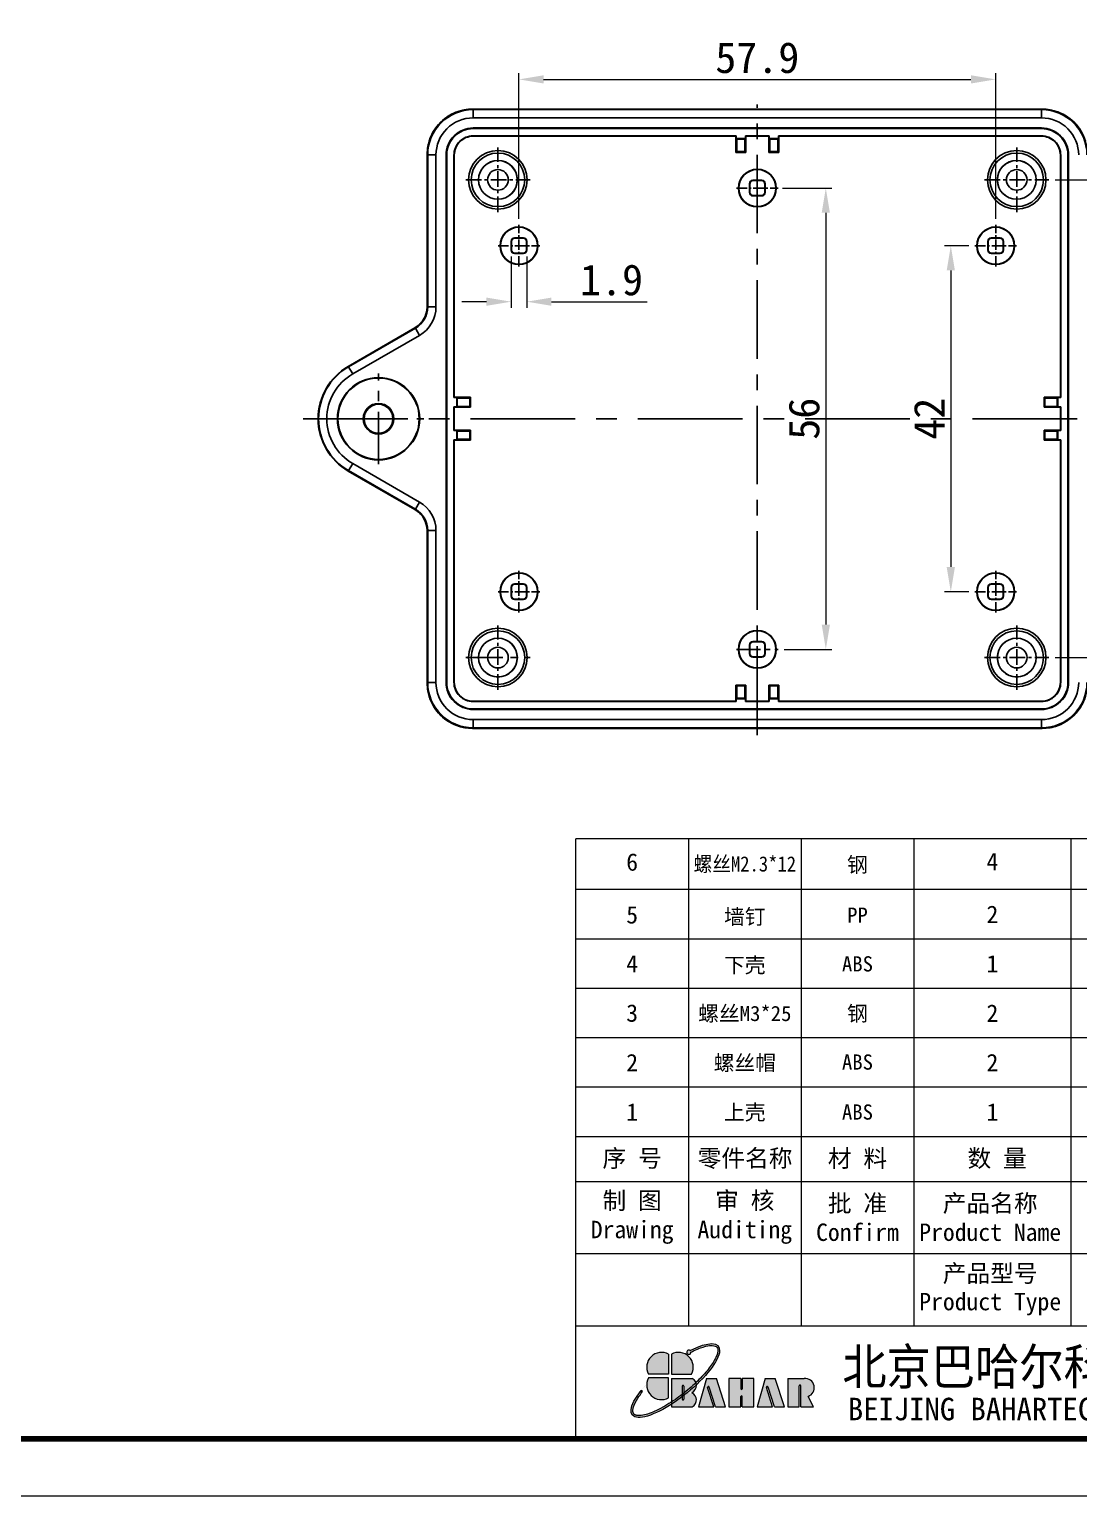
# Model space of a CAD drawing. Header units: millimetres. Extents: x 1338 to 1739, y -253 to 25.
# Drawn here: x 1538.8 to 1666.2, y -253.2 to -75.1 of the extents above; entities that cross this region are included whole.
import ezdxf
from ezdxf.enums import TextEntityAlignment as Align

# ---------------------------------------------------------------- set-up
doc = ezdxf.new("R2010")
doc.units = ezdxf.units.MM
doc.linetypes.add('CENTER', pattern=[50.8, 31.75, -6.35, 6.35, -6.35])
doc.layers.add('dim', color=82, linetype='Continuous', lineweight=9)
doc.layers.add('from', color=7, linetype='Continuous', lineweight=13)
doc.styles.add('FFS', font='SIMFANG.TTF', dxfattribs={"width": 0.9})
doc.styles.add('宋体', font='SimSun.ttf')
doc.styles.add('样式 1', font='SIMKAI.TTF')
doc.dimstyles.new('YanXiu', dxfattribs={"dimscale": 1.5, "dimtxt": 2.5, "dimasz": 2.2, "dimexe": 0.65, "dimexo": 0.65, "dimgap": 0.5, "dimtad": 1, "dimdsep": 46, "dimtxsty": '宋体', "dimcen": 0, "dimclrd": 3, "dimclre": 3, "dimclrt": 3, "dimazin": 2, "dimtfac": 1, "dimtofl": 0, "dimtmove": 0, "dimatfit": 3, "dimfxl": 0, "dimlwd": 5, "dimlwe": 5, "dimarcsym": 0})

# ---------------------------------------------------------------- blocks, each defined once
blk = doc.blocks.new('*D6')
at = {"layer": 'Defpoints', "color": 0}
for p in [(1656.15, -81.2), (1598.25, -98.88), (1656.15, -98.88)]:
    blk.add_point(p, dxfattribs=at)
at = {"layer": 'dim', "color": 3, "lineweight": 5}
for p, q in [((1598.25, -98.13), (1598.25, -80.45)), ((1601.25, -81.2), (1653.15, -81.2)), ((1656.15, -98.13), (1656.15, -80.45))]:
    blk.add_line(p, q, dxfattribs=at)
at = {"layer": 'dim', "color": 3}
for points in [[(1601.25, -80.7), (1601.25, -81.7), (1598.25, -81.2)], [(1653.15, -80.7), (1653.15, -81.7), (1656.15, -81.2)]]:
    blk.add_solid(points, dxfattribs=at)
at = {"layer": 'dim', "color": 3, "insert": (1627.2, -78.58), "char_height": 3.75, "attachment_point": 5, "style": '宋体'}
blk.add_mtext('57.9', dxfattribs=at)
blk = doc.blocks.new('*D7')
at = {"layer": 'Defpoints', "color": 0}
for p in [(1653.63, -101.4), (1650.7, -143.4), (1653.63, -143.4)]:
    blk.add_point(p, dxfattribs=at)
at = {"layer": 'dim', "color": 3, "lineweight": 5}
for p, q in [((1652.88, -101.4), (1649.95, -101.4)), ((1650.7, -104.4), (1650.7, -140.4)), ((1652.88, -143.4), (1649.95, -143.4))]:
    blk.add_line(p, q, dxfattribs=at)
at = {"layer": 'dim', "color": 3}
for points in [[(1650.2, -104.4), (1651.2, -104.4), (1650.7, -101.4)], [(1650.2, -140.4), (1651.2, -140.4), (1650.7, -143.4)]]:
    blk.add_solid(points, dxfattribs=at)
at = {"layer": 'dim', "color": 3, "insert": (1648.08, -122.4), "char_height": 3.75, "attachment_point": 5, "rotation": 90, "style": '宋体'}
blk.add_mtext('42', dxfattribs=at)
blk = doc.blocks.new('*D8')
at = {"layer": 'Defpoints', "color": 0}
for p in [(1629.5, -94.4), (1629.73, -150.4), (1635.52, -150.4)]:
    blk.add_point(p, dxfattribs=at)
at = {"layer": 'dim', "color": 3, "lineweight": 5}
for p, q in [((1630.25, -94.4), (1636.27, -94.4)), ((1635.52, -97.4), (1635.52, -147.4)), ((1630.48, -150.4), (1636.27, -150.4))]:
    blk.add_line(p, q, dxfattribs=at)
at = {"layer": 'dim', "color": 3}
for points in [[(1635.02, -97.4), (1636.02, -97.4), (1635.52, -94.4)], [(1635.02, -147.4), (1636.02, -147.4), (1635.52, -150.4)]]:
    blk.add_solid(points, dxfattribs=at)
at = {"layer": 'dim', "color": 3, "insert": (1632.89, -122.4), "char_height": 3.75, "attachment_point": 5, "rotation": 90, "style": '宋体'}
blk.add_mtext('56', dxfattribs=at)
blk = doc.blocks.new('*D27')
at = {"layer": 'Defpoints', "color": 0}
for p in [(1597.3, -101.95), (1599.2, -101.95), (1599.2, -108.19)]:
    blk.add_point(p, dxfattribs=at)
at = {"layer": 'dim', "color": 3, "lineweight": 5}
for p, q in [((1597.3, -102.7), (1597.3, -108.94)), ((1599.2, -102.7), (1599.2, -108.94)), ((1594.3, -108.19), (1591.3, -108.19)), ((1602.2, -108.19), (1613.81, -108.19))]:
    blk.add_line(p, q, dxfattribs=at)
at = {"layer": 'dim', "color": 3}
for points in [[(1594.3, -107.69), (1594.3, -108.69), (1597.3, -108.19)], [(1602.2, -107.69), (1602.2, -108.69), (1599.2, -108.19)]]:
    blk.add_solid(points, dxfattribs=at)
at = {"layer": 'dim', "color": 3, "insert": (1609.5, -105.56), "char_height": 3.75, "attachment_point": 5, "style": '宋体'}
blk.add_mtext('1.9', dxfattribs=at)
blk = doc.blocks.new('*D28')
at = {"layer": 'Defpoints', "color": 0}
for p in [(1662.62, -93.4), (1662.62, -151.4), (1688.9, -151.4)]:
    blk.add_point(p, dxfattribs=at)
at = {"layer": 'dim', "color": 3, "lineweight": 5}
for p, q in [((1663.37, -93.4), (1689.65, -93.4)), ((1688.9, -96.4), (1688.9, -148.4)), ((1663.37, -151.4), (1689.65, -151.4))]:
    blk.add_line(p, q, dxfattribs=at)
at = {"layer": 'dim', "color": 3}
for points in [[(1688.4, -96.4), (1689.4, -96.4), (1688.9, -93.4)], [(1688.4, -148.4), (1689.4, -148.4), (1688.9, -151.4)]]:
    blk.add_solid(points, dxfattribs=at)
at = {"layer": 'dim', "color": 3, "insert": (1686.27, -122.4), "char_height": 3.75, "attachment_point": 5, "rotation": 90, "style": '宋体'}
blk.add_mtext('58', dxfattribs=at)

msp = doc.modelspace()

# ---------------------------------------------------------------- hatches: boundary and pattern name
at = {"layer": 'from'}
h = msp.add_hatch(color=5, dxfattribs=at)
h.set_gradient(color1=(0, 0, 255), color2=(204, 204, 255), rotation=270, one_color=1, tint=0.9, name='HEMISPHERICAL')
edge = h.paths.add_edge_path()
edge.add_arc((1618.89, -235.739), 0.258, 53.71062, 361.77764)
edge.add_spline(control_points=[(1619.148, -235.731), (1619.284, -235.661), (1619.418, -235.595), (1620.073, -235.287), (1620.556, -235.111), (1621.261, -234.941), (1621.519, -234.91), (1621.881, -234.923), (1622.006, -234.949), (1622.19, -235.025), (1622.252, -235.072), (1622.298, -235.13), (1622.342, -235.185), (1622.373, -235.252), (1622.408, -235.429), (1622.41, -235.54), (1622.372, -235.801), (1622.332, -235.952), (1622.141, -236.459), (1621.918, -236.864), (1621.305, -237.745), (1620.916, -238.219), (1620.24, -238.941), (1620.001, -239.182), (1619.75, -239.421)], knot_values=[5.2944931, 5.2944931, 5.2944931, 5.2944931, 5.376277, 5.376277, 5.7027746, 5.7027746, 5.9392475, 5.9392475, 6.1160577, 6.1160577, 6.2831853, 6.2831853, 6.2831853, 6.442424, 6.442424, 6.6016628, 6.6016628, 6.7609015, 6.7609015, 7.0883681, 7.0883681, 7.4158348, 7.4158348, 7.5786031, 7.5786031, 7.5786031, 7.5786031], degree=3, periodic=0)
edge.add_ellipse((1618.053, -239.796), major_axis=(1.768, 0.076), ratio=0.6717797, start_angle=362.49244, end_angle=374.72333, ccw=False)
edge.add_ellipse((1617.245, -239.175), major_axis=(5.23, 4.187), ratio=0.3075492, start_angle=-75.30393, end_angle=56.66872)
edge = h.paths.add_edge_path()
edge.add_ellipse((1617.245, -239.175), major_axis=(5.23, 4.187), ratio=0.3075492, start_angle=-233.44549, end_angle=-108.8635)
edge.add_line((1616.773, -242.051), (1616.773, -241.782))
edge.add_spline(control_points=[(1616.773, -241.782), (1616.24, -242.129), (1615.713, -242.434), (1614.574, -243.005), (1613.983, -243.231), (1613.22, -243.41), (1612.976, -243.439), (1612.619, -243.43), (1612.49, -243.404), (1612.312, -243.331), (1612.254, -243.29), (1612.164, -243.192), (1612.132, -243.134), (1612.089, -242.982), (1612.08, -242.887), (1612.097, -242.66), (1612.123, -242.529), (1612.263, -242.082), (1612.44, -241.72), (1612.856, -241.067), (1613.051, -240.797), (1613.273, -240.517)], knot_values=[8.1602279, 8.1602279, 8.1602279, 8.1602279, 8.46118, 8.46118, 8.851592, 8.851592, 9.0751916, 9.0751916, 9.2552808, 9.2552808, 9.4047948, 9.4047948, 9.5543089, 9.5543089, 9.703823, 9.703823, 9.853337, 9.853337, 10.159988, 10.159988, 10.3575695, 10.3575695, 10.3575695, 10.3575695], degree=3, periodic=0)
edge.add_line((1613.273, -240.517), (1613.096, -240.377))
edge = h.paths.add_edge_path()
edge.add_spline(control_points=[(1618.084, -240.848), (1617.809, -241.061), (1617.529, -241.266), (1617.09, -241.571), (1616.931, -241.678), (1616.773, -241.782)], knot_values=[7.9128983, 7.9128983, 7.9128983, 7.9128983, 8.070768, 8.070768, 8.1602279, 8.1602279, 8.1602279, 8.1602279], degree=3, periodic=0)
edge.add_line((1616.773, -241.782), (1616.773, -242.051))
edge.add_ellipse((1617.245, -239.175), major_axis=(5.23, 4.187), ratio=0.3075492, start_angle=-108.8635, end_angle=-94.86485)
edge.add_line((1618.084, -241.133), (1618.084, -240.848))
edge = h.paths.add_edge_path()
edge.add_spline(control_points=[(1619.75, -239.421), (1619.496, -239.664), (1619.23, -239.904), (1618.729, -240.334), (1618.496, -240.525), (1618.261, -240.711)], knot_values=[7.5786031, 7.5786031, 7.5786031, 7.5786031, 7.7433014, 7.7433014, 7.8791585, 7.8791585, 7.8791585, 7.8791585], degree=3, periodic=0)
edge.add_line((1618.261, -240.711), (1618.261, -240.998))
edge.add_ellipse((1617.245, -239.175), major_axis=(5.23, 4.187), ratio=0.3075492, start_angle=-92.96123, end_angle=-75.30393)
edge.add_ellipse((1618.053, -239.796), major_axis=(1.768, 0.076), ratio=0.6717797, start_angle=362.49244, end_angle=374.72333)
edge = h.paths.add_edge_path()
edge.add_ellipse((1617.245, -239.175), major_axis=(5.23, 4.187), ratio=0.3075492, start_angle=-94.86485, end_angle=-92.96123)
edge.add_line((1618.261, -240.998), (1618.261, -240.711))
edge.add_spline(control_points=[(1618.261, -240.711), (1618.202, -240.757), (1618.143, -240.803), (1618.084, -240.848)], knot_values=[7.8791585, 7.8791585, 7.8791585, 7.8791585, 7.9128983, 7.9128983, 7.9128983, 7.9128983], degree=3, periodic=0)
edge.add_line((1618.084, -240.848), (1618.084, -241.133))
h = msp.add_hatch(color=256, dxfattribs=at)
h.set_gradient(color1=(204, 51, 0), color2=(255, 140, 102), one_color=1, tint=0.7, name='HEMISPHERICAL')
h.paths.add_polyline_path([(1616.423, -235.977, 0.7424509), (1613.982, -238.393), (1616.423, -238.393)])
h = msp.add_hatch(color=256, dxfattribs=at)
h.set_gradient(color1=(35, 39, 169), color2=(98, 103, 223), one_color=1, tint=0.63, name='HEMISPHERICAL')
h.paths.add_polyline_path([(1616.773, -235.977), (1616.773, -238.393), (1619.213, -238.393, 0.7424509)])
h = msp.add_hatch(color=256, dxfattribs=at)
h.set_gradient(color1=(0, 127, 63), color2=(15, 255, 135), one_color=1, tint=0.53, name='INVCURVED')
h.paths.add_polyline_path([(1616.423, -238.86), (1613.982, -238.86, 0.7424509), (1616.423, -241.277)])
h = msp.add_hatch(color=7, dxfattribs=at)
h.paths.add_polyline_path([(1633.109, -238.917), (1630.89, -238.917), (1630.89, -242.378), (1632.304, -242.378), (1632.304, -239.816, -1), (1632.48, -239.816), (1632.48, -242.378), (1634.036, -242.378), (1633.366, -241.093, 0.8094298)])
h.paths.add_polyline_path([(1629.279, -242.378), (1630.485, -242.378), (1629.376, -238.916), (1628.159, -238.916), (1627.188, -242.378), (1629.063, -242.378), (1628.308, -240.03, -1), (1628.504, -239.967)])
h.paths.add_polyline_path([(1626.793, -238.916), (1625.374, -238.916), (1625.374, -240.163, -1), (1625.197, -240.163), (1625.197, -238.916), (1623.73, -238.916), (1623.73, -242.378), (1625.197, -242.378), (1625.197, -241.121, -1), (1625.374, -241.121), (1625.374, -242.378), (1626.793, -242.378)])
h.paths.add_polyline_path([(1622.237, -238.916), (1621.019, -238.916), (1620.048, -242.378), (1621.923, -242.378), (1621.168, -240.03, -1), (1621.364, -239.967), (1622.139, -242.378), (1623.345, -242.378)])
edge = h.paths.add_edge_path()
edge.add_line((1618.261, -240.998), (1618.261, -241.435))
edge.add_arc((1618.172, -241.435), 0.0881, -180, 0, ccw=False)
edge.add_line((1618.084, -241.435), (1618.084, -241.133))
edge.add_ellipse((1617.245, -239.175), major_axis=(5.23, 4.187), ratio=0.3075492, start_angle=-108.8635, end_angle=-94.86485, ccw=False)
edge.add_line((1616.773, -242.051), (1616.773, -242.378))
edge.add_line((1616.773, -242.378), (1619.286, -242.378))
edge.add_ellipse((1618.053, -241.554), major_axis=(1.768, 0.076), ratio=0.6717797, start_angle=312.54488, end_angle=406.01563)
edge.add_ellipse((1618.053, -239.796), major_axis=(1.768, 0.076), ratio=0.6717797, start_angle=310.68759, end_angle=362.49244)
edge.add_ellipse((1617.245, -239.175), major_axis=(5.23, 4.187), ratio=0.3075492, start_angle=-92.96123, end_angle=-75.30393, ccw=False)
edge = h.paths.add_edge_path()
edge.add_line((1616.773, -238.916), (1616.773, -241.782))
edge.add_spline(control_points=[(1616.773, -241.782), (1616.931, -241.678), (1617.09, -241.571), (1617.529, -241.266), (1617.809, -241.061), (1618.084, -240.848)], knot_values=[7.9128983, 7.9128983, 7.9128983, 7.9128983, 8.0023582, 8.0023582, 8.1602279, 8.1602279, 8.1602279, 8.1602279], degree=3, periodic=0)
edge.add_line((1618.084, -240.848), (1618.084, -239.845))
edge.add_arc((1618.172, -239.845), 0.0881, 0, 180, ccw=False)
edge.add_line((1618.261, -239.845), (1618.261, -240.711))
edge.add_spline(control_points=[(1618.261, -240.711), (1618.496, -240.525), (1618.729, -240.334), (1619.23, -239.904), (1619.496, -239.664), (1619.75, -239.421)], knot_values=[7.5786031, 7.5786031, 7.5786031, 7.5786031, 7.7144602, 7.7144602, 7.8791585, 7.8791585, 7.8791585, 7.8791585], degree=3, periodic=0)
edge.add_ellipse((1618.053, -239.796), major_axis=(1.768, 0.076), ratio=0.6717797, start_angle=374.72333, end_angle=404.056)
edge.add_line((1619.288, -238.916), (1616.773, -238.916))

# ---------------------------------------------------------------- linework, layer by layer
at = {"color": 7, "linetype": 'Continuous'}
for p, q in [((1592.611, -84.808), (1592.611, -84.809)), ((1592.676, -84.874), (1592.611, -84.809)), ((1592.611, -84.809), (1661.796, -84.809)), ((1592.676, -85.874), (1592.676, -84.874)), ((1661.73, -84.874), (1592.676, -84.874)), ((1661.73, -84.874), (1661.796, -84.809)), ((1661.73, -85.874), (1661.73, -84.874)), ((1661.796, -84.808), (1661.796, -84.809)), ((1661.73, -85.874), (1592.676, -85.874)), ((1592.703, -87.175), (1592.703, -87.1)), ((1592.703, -87.1), (1661.703, -87.1)), ((1661.703, -87.175), (1592.703, -87.175)), ((1661.703, -87.175), (1661.703, -87.1)), ((1592.703, -88.1), (1592.703, -88.056)), ((1592.703, -88.056), (1624.631, -88.056)), ((1592.703, -88.1), (1624.602, -88.1)), ((1624.602, -88.1), (1624.631, -88.056)), ((1624.602, -90.069), (1624.602, -88.1)), ((1624.631, -88.056), (1624.631, -88.396)), ((1624.703, -88.468), (1624.631, -88.396)), ((1625.775, -88.396), (1624.631, -88.396)), ((1624.703, -88.468), (1624.703, -89.968)), ((1625.703, -88.468), (1624.703, -88.468)), ((1625.703, -88.468), (1625.775, -88.396)), ((1625.703, -89.968), (1625.703, -88.468)), ((1625.775, -88.396), (1625.775, -88.056)), ((1625.804, -88.1), (1625.775, -88.056)), ((1625.775, -88.056), (1628.631, -88.056)), ((1625.804, -88.1), (1625.804, -90.069)), ((1625.804, -88.1), (1628.602, -88.1)), ((1628.602, -88.1), (1628.631, -88.056)), ((1628.602, -90.069), (1628.602, -88.1)), ((1628.631, -88.056), (1628.631, -88.396)), ((1628.703, -88.468), (1628.631, -88.396)), ((1629.775, -88.396), (1628.631, -88.396)), ((1628.703, -88.468), (1628.703, -89.968)), ((1629.703, -88.468), (1628.703, -88.468)), ((1629.703, -88.468), (1629.775, -88.396)), ((1629.703, -89.968), (1629.703, -88.468)), ((1629.775, -88.396), (1629.775, -88.056)), ((1629.804, -88.1), (1629.775, -88.056)), ((1629.775, -88.056), (1661.703, -88.056)), ((1629.804, -88.1), (1629.804, -90.069)), ((1629.804, -88.1), (1661.703, -88.1)), ((1661.703, -88.1), (1661.703, -88.056)), ((1587.112, -108.78), (1587.112, -90.307)), ((1587.178, -90.372), (1587.112, -90.307)), ((1587.112, -90.307), (1587.112, -90.307)), ((1587.178, -90.372), (1587.178, -108.818)), ((1588.177, -90.372), (1587.178, -90.372)), ((1588.177, -90.372), (1588.177, -108.818)), ((1589.404, -154.4), (1589.404, -90.4)), ((1589.479, -90.4), (1589.404, -90.4)), ((1589.479, -90.4), (1589.479, -154.4)), ((1590.359, -119.828), (1590.359, -90.4)), ((1590.404, -90.4), (1590.359, -90.4)), ((1590.404, -119.798), (1590.404, -90.4)), ((1624.703, -89.968), (1624.602, -90.069)), ((1624.602, -90.069), (1625.804, -90.069)), ((1624.703, -89.968), (1625.703, -89.968)), ((1625.703, -89.968), (1625.804, -90.069)), ((1628.703, -89.968), (1628.602, -90.069)), ((1628.602, -90.069), (1629.804, -90.069)), ((1628.703, -89.968), (1629.703, -89.968)), ((1629.703, -89.968), (1629.804, -90.069)), ((1664.003, -90.4), (1664.047, -90.4)), ((1664.003, -90.4), (1664.003, -119.798)), ((1664.047, -90.4), (1664.047, -119.828)), ((1664.927, -90.4), (1665.003, -90.4)), ((1664.927, -154.4), (1664.927, -90.4)), ((1665.003, -90.4), (1665.003, -154.4)), ((1626.253, -94.95), (1626.253, -93.85)), ((1626.253, -93.85), (1626.299, -93.896)), ((1626.299, -93.896), (1626.299, -94.903)), ((1626.653, -93.45), (1626.699, -93.496)), ((1626.653, -93.45), (1627.753, -93.45)), ((1627.707, -93.496), (1626.699, -93.496)), ((1627.753, -93.45), (1627.707, -93.496)), ((1628.153, -93.85), (1628.107, -93.896)), ((1628.107, -94.903), (1628.107, -93.896)), ((1628.153, -93.85), (1628.153, -94.95)), ((1626.253, -94.95), (1626.299, -94.903)), ((1626.653, -95.35), (1626.699, -95.303)), ((1627.753, -95.35), (1626.653, -95.35)), ((1626.699, -95.303), (1627.707, -95.303)), ((1627.707, -95.303), (1627.753, -95.35)), ((1628.107, -94.903), (1628.153, -94.95)), ((1597.303, -101.95), (1597.303, -100.85)), ((1597.303, -100.85), (1597.349, -100.896)), ((1597.349, -100.896), (1597.349, -101.903)), ((1597.703, -100.45), (1597.749, -100.496)), ((1597.703, -100.45), (1598.803, -100.45)), ((1598.757, -100.496), (1597.749, -100.496)), ((1598.757, -100.496), (1598.803, -100.45)), ((1599.157, -100.896), (1599.203, -100.85)), ((1599.157, -101.903), (1599.157, -100.896)), ((1599.203, -100.85), (1599.203, -101.95)), ((1655.203, -101.95), (1655.203, -100.85)), ((1655.249, -100.896), (1655.203, -100.85)), ((1655.249, -100.896), (1655.249, -101.903)), ((1655.603, -100.45), (1656.703, -100.45)), ((1655.649, -100.496), (1655.603, -100.45)), ((1656.657, -100.496), (1655.649, -100.496)), ((1656.703, -100.45), (1656.657, -100.496)), ((1657.103, -100.85), (1657.057, -100.896)), ((1657.057, -101.903), (1657.057, -100.896)), ((1657.103, -100.85), (1657.103, -101.95)), ((1597.303, -101.95), (1597.349, -101.903)), ((1597.703, -102.35), (1597.749, -102.303)), ((1598.803, -102.35), (1597.703, -102.35)), ((1597.749, -102.303), (1598.757, -102.303)), ((1598.803, -102.35), (1598.757, -102.303)), ((1599.203, -101.95), (1599.157, -101.903)), ((1655.203, -101.95), (1655.249, -101.903)), ((1655.603, -102.35), (1655.649, -102.303)), ((1656.703, -102.35), (1655.603, -102.35)), ((1655.649, -102.303), (1656.657, -102.303)), ((1656.703, -102.35), (1656.657, -102.303)), ((1657.103, -101.95), (1657.057, -101.903)), ((1587.178, -108.818), (1587.112, -108.78)), ((1587.112, -108.78), (1587.112, -108.78)), ((1588.177, -108.818), (1587.178, -108.818)), ((1577.533, -116.042), (1585.613, -111.377)), ((1585.678, -111.415), (1577.565, -116.099)), ((1586.035, -111.082), (1585.613, -111.377)), ((1585.613, -111.377), (1585.613, -111.377)), ((1585.678, -111.415), (1585.613, -111.377)), ((1586.178, -112.281), (1585.678, -111.415)), ((1586.178, -112.281), (1578.065, -116.964)), ((1578.065, -116.964), (1577.533, -116.042)), ((1590.404, -119.798), (1590.359, -119.828)), ((1590.7, -119.828), (1590.359, -119.828)), ((1590.359, -123.828), (1590.359, -120.971)), ((1590.404, -121.001), (1590.359, -120.971)), ((1590.359, -120.971), (1590.7, -120.971)), ((1590.404, -119.798), (1592.373, -119.798)), ((1590.404, -123.798), (1590.404, -121.001)), ((1592.373, -121.001), (1590.404, -121.001)), ((1590.7, -119.828), (1590.7, -120.971)), ((1590.771, -119.9), (1590.7, -119.828)), ((1590.771, -120.9), (1590.7, -120.971)), ((1590.771, -119.9), (1590.771, -120.9)), ((1592.271, -119.9), (1590.771, -119.9)), ((1590.771, -120.9), (1592.271, -120.9)), ((1592.271, -119.9), (1592.373, -119.798)), ((1592.271, -120.9), (1592.271, -119.9)), ((1592.271, -120.9), (1592.373, -121.001)), ((1592.373, -121.001), (1592.373, -119.798)), ((1662.033, -119.798), (1664.003, -119.798)), ((1662.135, -119.9), (1662.033, -119.798)), ((1662.033, -119.798), (1662.033, -121.001)), ((1662.135, -120.9), (1662.033, -121.001)), ((1664.003, -121.001), (1662.033, -121.001)), ((1663.635, -119.9), (1662.135, -119.9)), ((1662.135, -119.9), (1662.135, -120.9)), ((1662.135, -120.9), (1663.635, -120.9)), ((1663.635, -119.9), (1663.706, -119.828)), ((1663.635, -120.9), (1663.635, -119.9)), ((1663.635, -120.9), (1663.706, -120.971)), ((1664.047, -119.828), (1663.706, -119.828)), ((1663.706, -120.971), (1663.706, -119.828)), ((1663.706, -120.971), (1664.047, -120.971)), ((1664.003, -119.798), (1664.047, -119.828)), ((1664.003, -121.001), (1664.047, -120.971)), ((1664.003, -121.001), (1664.003, -123.798)), ((1664.047, -120.971), (1664.047, -123.828)), ((1590.404, -123.798), (1590.359, -123.828)), ((1590.7, -123.828), (1590.359, -123.828)), ((1590.404, -123.798), (1592.373, -123.798)), ((1590.7, -123.828), (1590.7, -124.971)), ((1590.771, -123.9), (1590.7, -123.828)), ((1590.771, -123.9), (1590.771, -124.9)), ((1592.271, -123.9), (1590.771, -123.9)), ((1592.271, -123.9), (1592.373, -123.798)), ((1592.271, -124.9), (1592.271, -123.9)), ((1592.373, -125.001), (1592.373, -123.798)), ((1662.033, -123.798), (1664.003, -123.798)), ((1662.135, -123.9), (1662.033, -123.798)), ((1662.033, -123.798), (1662.033, -125.001)), ((1663.635, -123.9), (1662.135, -123.9)), ((1662.135, -123.9), (1662.135, -124.9)), ((1663.635, -123.9), (1663.706, -123.828)), ((1663.635, -124.9), (1663.635, -123.9)), ((1664.047, -123.828), (1663.706, -123.828)), ((1663.706, -124.971), (1663.706, -123.828)), ((1664.003, -123.798), (1664.047, -123.828)), ((1590.359, -154.4), (1590.359, -124.971)), ((1590.404, -125.001), (1590.359, -124.971)), ((1590.359, -124.971), (1590.7, -124.971)), ((1590.404, -154.4), (1590.404, -125.001)), ((1592.373, -125.001), (1590.404, -125.001)), ((1590.771, -124.9), (1590.7, -124.971)), ((1590.771, -124.9), (1592.271, -124.9)), ((1592.271, -124.9), (1592.373, -125.001)), ((1662.135, -124.9), (1662.033, -125.001)), ((1664.003, -125.001), (1662.033, -125.001)), ((1662.135, -124.9), (1663.635, -124.9)), ((1663.635, -124.9), (1663.706, -124.971)), ((1663.706, -124.971), (1664.047, -124.971)), ((1664.003, -125.001), (1664.047, -124.971)), ((1664.003, -125.001), (1664.003, -154.4)), ((1664.047, -124.971), (1664.047, -154.4)), ((1578.065, -127.835), (1577.533, -128.757)), ((1578.065, -127.835), (1586.178, -132.518)), ((1585.613, -133.422), (1577.533, -128.757)), ((1577.565, -128.7), (1585.678, -133.384)), ((1585.613, -133.422), (1585.678, -133.384)), ((1585.613, -133.422), (1585.613, -133.422)), ((1586.178, -132.518), (1585.678, -133.384)), ((1587.068, -135.508), (1587.112, -136.019)), ((1587.112, -136.019), (1587.178, -135.981)), ((1587.112, -154.492), (1587.112, -136.019)), ((1587.112, -136.019), (1587.112, -136.019)), ((1587.178, -135.981), (1587.178, -154.427)), ((1588.177, -135.981), (1587.178, -135.981)), ((1588.177, -135.981), (1588.177, -154.427)), ((1597.303, -142.85), (1597.349, -142.896)), ((1597.303, -143.95), (1597.303, -142.85)), ((1597.303, -143.95), (1597.349, -143.903)), ((1597.349, -142.896), (1597.349, -143.903)), ((1597.703, -142.45), (1597.749, -142.496)), ((1597.703, -142.45), (1598.803, -142.45)), ((1598.757, -142.496), (1597.749, -142.496)), ((1598.803, -142.45), (1598.757, -142.496)), ((1599.203, -142.85), (1599.157, -142.896)), ((1599.157, -143.903), (1599.157, -142.896)), ((1599.157, -143.903), (1599.203, -143.95)), ((1599.203, -142.85), (1599.203, -143.95)), ((1655.203, -142.85), (1655.249, -142.896)), ((1655.203, -143.95), (1655.203, -142.85)), ((1655.249, -143.903), (1655.203, -143.95)), ((1655.249, -142.896), (1655.249, -143.903)), ((1655.603, -142.45), (1656.703, -142.45)), ((1655.603, -142.45), (1655.649, -142.496)), ((1656.657, -142.496), (1655.649, -142.496)), ((1656.703, -142.45), (1656.657, -142.496)), ((1657.103, -142.85), (1657.057, -142.896)), ((1657.057, -143.903), (1657.057, -142.896)), ((1657.103, -143.95), (1657.057, -143.903)), ((1657.103, -142.85), (1657.103, -143.95)), ((1597.703, -144.35), (1597.749, -144.303)), ((1598.803, -144.35), (1597.703, -144.35)), ((1597.749, -144.303), (1598.757, -144.303)), ((1598.757, -144.303), (1598.803, -144.35)), ((1655.649, -144.303), (1655.603, -144.35)), ((1656.703, -144.35), (1655.603, -144.35)), ((1655.649, -144.303), (1656.657, -144.303)), ((1656.703, -144.35), (1656.657, -144.303)), ((1626.653, -149.45), (1627.753, -149.45)), ((1626.653, -149.45), (1626.699, -149.496)), ((1627.707, -149.496), (1626.699, -149.496)), ((1627.707, -149.496), (1627.753, -149.45)), ((1626.253, -149.85), (1626.299, -149.896)), ((1626.253, -150.95), (1626.253, -149.85)), ((1626.253, -150.95), (1626.299, -150.903)), ((1626.299, -149.896), (1626.299, -150.903)), ((1626.653, -151.35), (1626.699, -151.303)), ((1626.699, -151.303), (1627.707, -151.303)), ((1627.753, -151.35), (1627.707, -151.303)), ((1628.107, -149.896), (1628.153, -149.85)), ((1628.107, -150.903), (1628.107, -149.896)), ((1628.153, -150.95), (1628.107, -150.903)), ((1628.153, -149.85), (1628.153, -150.95)), ((1627.753, -151.35), (1626.653, -151.35)), ((1587.178, -154.427), (1587.112, -154.492)), ((1587.112, -154.492), (1587.112, -154.492)), ((1588.177, -154.427), (1587.178, -154.427)), ((1589.479, -154.4), (1589.404, -154.4)), ((1590.404, -154.4), (1590.359, -154.4)), ((1625.804, -154.73), (1624.602, -154.73)), ((1624.703, -154.831), (1624.602, -154.73)), ((1624.602, -156.699), (1624.602, -154.73)), ((1625.703, -154.831), (1624.703, -154.831)), ((1624.703, -154.831), (1624.703, -156.331)), ((1625.703, -154.831), (1625.804, -154.73)), ((1625.703, -156.331), (1625.703, -154.831)), ((1625.804, -154.73), (1625.804, -156.699)), ((1629.804, -154.73), (1628.602, -154.73)), ((1628.703, -154.831), (1628.602, -154.73)), ((1628.602, -156.699), (1628.602, -154.73)), ((1629.703, -154.831), (1628.703, -154.831)), ((1628.703, -154.831), (1628.703, -156.331)), ((1629.703, -154.831), (1629.804, -154.73)), ((1629.703, -156.331), (1629.703, -154.831)), ((1629.804, -154.73), (1629.804, -156.699)), ((1664.003, -154.4), (1664.047, -154.4)), ((1664.927, -154.4), (1665.003, -154.4)), ((1624.703, -156.331), (1624.631, -156.403)), ((1624.631, -156.403), (1625.775, -156.403)), ((1624.631, -156.403), (1624.631, -156.744)), ((1624.703, -156.331), (1625.703, -156.331)), ((1625.703, -156.331), (1625.775, -156.403)), ((1625.775, -156.744), (1625.775, -156.403)), ((1628.703, -156.331), (1628.631, -156.403)), ((1628.631, -156.403), (1629.775, -156.403)), ((1628.631, -156.403), (1628.631, -156.744)), ((1628.703, -156.331), (1629.703, -156.331)), ((1629.703, -156.331), (1629.775, -156.403)), ((1629.775, -156.744), (1629.775, -156.403)), ((1592.703, -156.699), (1592.703, -156.744)), ((1624.602, -156.699), (1592.703, -156.699)), ((1624.631, -156.744), (1592.703, -156.744)), ((1592.703, -157.624), (1592.703, -157.699)), ((1592.703, -157.624), (1661.703, -157.624)), ((1661.703, -157.699), (1592.703, -157.699)), ((1624.602, -156.699), (1624.631, -156.744)), ((1625.804, -156.699), (1625.775, -156.744)), ((1628.631, -156.744), (1625.775, -156.744)), ((1628.602, -156.699), (1625.804, -156.699)), ((1628.602, -156.699), (1628.631, -156.744)), ((1629.804, -156.699), (1629.775, -156.744)), ((1661.703, -156.744), (1629.775, -156.744)), ((1661.703, -156.699), (1629.804, -156.699)), ((1661.703, -156.699), (1661.703, -156.744)), ((1661.703, -157.624), (1661.703, -157.699)), ((1592.676, -159.925), (1592.611, -159.99)), ((1592.611, -159.991), (1592.611, -159.99)), ((1661.796, -159.991), (1592.611, -159.991)), ((1592.676, -158.925), (1592.676, -159.925)), ((1592.676, -158.925), (1661.73, -158.925)), ((1592.676, -159.925), (1661.73, -159.925)), ((1661.73, -158.925), (1661.73, -159.925)), ((1661.73, -159.925), (1661.796, -159.99)), ((1661.796, -159.991), (1661.796, -159.99))]:
    msp.add_line(p, q, dxfattribs=at)
at = {"color": 1, "linetype": 'CENTER', "ltscale": 0.3}
msp.add_line((1627.203, -160.835), (1627.203, -84.232), dxfattribs=at)
at = {"color": 1, "linetype": 'CENTER', "ltscale": 0.06}
for p, q in [((1595.703, -97.313), (1595.703, -89.486)), ((1658.703, -97.313), (1658.703, -89.486)), ((1591.79, -93.4), (1599.616, -93.4)), ((1654.79, -93.4), (1662.616, -93.4)), ((1595.703, -155.313), (1595.703, -147.486)), ((1658.703, -155.313), (1658.703, -147.486)), ((1654.79, -151.4), (1662.616, -151.4))]:
    msp.add_line(p, q, dxfattribs=at)
at = {"color": 1, "linetype": 'CENTER', "ltscale": 0.091745}
for p, q in [((1627.203, -96.923), (1627.203, -91.877)), ((1627.203, -152.923), (1627.203, -147.877)), ((1624.68, -150.4), (1629.726, -150.4))]:
    msp.add_line(p, q, dxfattribs=at)
at = {"color": 1, "linetype": 'CENTER', "ltscale": 0.04}
for p, q in [((1624.68, -94.4), (1629.726, -94.4)), ((1598.253, -103.923), (1598.253, -98.877)), ((1656.153, -103.923), (1656.153, -98.877)), ((1595.73, -101.4), (1600.776, -101.4)), ((1653.63, -101.4), (1658.676, -101.4)), ((1598.253, -145.923), (1598.253, -140.877)), ((1656.153, -145.923), (1656.153, -140.877)), ((1595.73, -143.4), (1600.776, -143.4)), ((1653.63, -143.4), (1658.676, -143.4))]:
    msp.add_line(p, q, dxfattribs=at)
at = {"color": 1, "linetype": 'CENTER', "ltscale": 0.2}
for p, q in [((1581.203, -127.9), (1581.203, -116.9)), ((1575.703, -122.4), (1586.703, -122.4))]:
    msp.add_line(p, q, dxfattribs=at)
at = {"color": 1, "linetype": 'CENTER', "ltscale": 0.4}
msp.add_line((1572.058, -122.4), (1681.557, -122.4), dxfattribs=at)
at = {"color": 1, "linetype": 'CENTER', "ltscale": 0.142292}
msp.add_line((1591.79, -151.4), (1599.616, -151.4), dxfattribs=at)
at = {"color": 7, "linetype": 'Continuous'}
for points in [[(1592.611, -84.808), (1591.691, -84.886), (1590.6, -85.189), (1589.594, -85.71), (1588.715, -86.426), (1588.002, -87.308), (1587.485, -88.316), (1587.186, -89.407), (1587.112, -90.307)], [(1667.294, -90.307), (1667.217, -89.388), (1666.914, -88.297), (1666.393, -87.29), (1665.676, -86.411), (1664.795, -85.698), (1663.786, -85.181), (1662.695, -84.882), (1661.796, -84.808)], [(1587.112, -108.78), (1587.065, -109.306), (1586.864, -109.973), (1586.514, -110.576), (1586.035, -111.082)], [(1585.613, -133.422), (1586.047, -133.727), (1586.524, -134.235), (1586.871, -134.84), (1587.068, -135.508)], [(1587.112, -154.492), (1587.189, -155.411), (1587.492, -156.502), (1588.013, -157.509), (1588.73, -158.388), (1589.612, -159.101), (1590.62, -159.618), (1591.711, -159.917), (1592.611, -159.991)], [(1661.796, -159.991), (1662.715, -159.913), (1663.806, -159.61), (1664.813, -159.089), (1665.692, -158.373), (1666.405, -157.491), (1666.921, -156.483), (1667.22, -155.392), (1667.294, -154.492)]]:
    msp.add_lwpolyline(points, dxfattribs=at)
for centre, radius in [((1595.703, -93.4), 3.557), ((1595.703, -93.4), 3.25), ((1658.703, -93.4), 3.557), ((1658.703, -93.4), 3.25), ((1595.703, -93.4), 2.358), ((1595.703, -93.4), 2.35), ((1595.703, -93.4), 1.25), ((1627.203, -94.4), 2.294), ((1627.203, -94.4), 2.25), ((1658.703, -93.4), 2.358), ((1658.703, -93.4), 2.35), ((1658.703, -93.4), 1.25), ((1598.253, -101.4), 2.294), ((1598.253, -101.4), 2.25), ((1656.153, -101.4), 2.294), ((1656.153, -101.4), 2.25), ((1581.203, -122.4), 5), ((1581.203, -122.4), 4.934), ((1581.203, -122.4), 1.858), ((1581.203, -122.4), 1.75), ((1598.253, -143.4), 2.294), ((1598.253, -143.4), 2.25), ((1656.153, -143.4), 2.294), ((1656.153, -143.4), 2.25), ((1595.703, -151.4), 3.557), ((1595.703, -151.4), 3.25), ((1595.703, -151.4), 2.358), ((1595.703, -151.4), 2.35), ((1627.203, -150.4), 2.294), ((1627.203, -150.4), 2.25), ((1658.703, -151.4), 3.557), ((1658.703, -151.4), 3.25), ((1658.703, -151.4), 2.358), ((1658.703, -151.4), 2.35), ((1595.703, -151.4), 1.25), ((1658.703, -151.4), 1.25)]:
    msp.add_circle(centre, radius, dxfattribs=at)
for centre, radius, start, end in [((1592.676, -90.372), 5.498, 90.00216, 179.99784), ((1592.608, -90.304), 5.494, 107.07803, 163.1636), ((1592.609, -90.297), 5.488, 100.45556, 107.0839), ((1592.613, -90.322), 5.513, 90.02355, 100.45155), ((1661.73, -90.372), 5.498, 0.00216, 89.99784), ((1661.793, -90.323), 5.514, 79.65515, 89.97637), ((1661.798, -90.297), 5.488, 73.15801, 79.65158), ((1661.799, -90.304), 5.494, 17.07803, 73.1636), ((1592.675, -90.372), 4.498, 89.9922, 180.0078), ((1592.703, -90.399), 3.299, 89.99524, 180.00476), ((1592.703, -90.399), 3.224, 89.99546, 180.00454), ((1661.703, -90.399), 3.299, 359.99526, 90.00474), ((1661.703, -90.399), 3.224, 359.99546, 90.00454), ((1661.731, -90.372), 4.498, 359.9922, 90.0078), ((1592.601, -90.305), 5.488, 163.15801, 169.65158), ((1592.703, -90.399), 2.344, 89.99368, 180.00632), ((1592.703, -90.399), 2.299, 89.99318, 180.00682), ((1661.703, -90.399), 2.344, 359.99368, 90.00632), ((1661.703, -90.399), 2.299, 359.99319, 90.00681), ((1592.626, -90.309), 5.514, 169.65515, 179.97637), ((1627.753, -94.95), 0.4, 269.9991, 0.0009), ((1584.18, -108.818), 2.998, 299.98968, 0.01032), ((1584.179, -108.818), 3.999, 299.99915, 0.00076), ((1584.113, -108.78), 2.999, 323.5184, 336.35192), ((1584.12, -108.782), 2.993, 336.35298, 349.10488), ((1584.104, -108.78), 3.008, 349.11023, 359.34308), ((1584.127, -108.78), 2.986, 359.35004, 0.00509), ((1584.122, -108.794), 2.983, 299.99231, 300.57603), ((1584.109, -108.773), 3.007, 300.5841, 310.75293), ((1584.118, -108.784), 2.993, 310.75679, 323.51649), ((1581.203, -122.4), 7.341, 120, 240), ((1581.203, -122.4), 7.276, 120, 240), ((1581.203, -122.4), 6.276, 120, 240), ((1584.121, -136.006), 2.984, 59.32871, 60.00767), ((1584.109, -136.026), 3.007, 49.0853, 59.32112), ((1584.18, -135.981), 2.998, 359.98967, 60.01033), ((1584.179, -135.981), 3.998, 359.99843, 60.00166), ((1584.119, -136.015), 2.992, 36.32171, 49.08058), ((1584.114, -136.019), 2.999, 23.48686, 36.32073), ((1584.12, -136.017), 2.992, 10.73226, 23.48506), ((1584.104, -136.019), 3.008, 0.56633, 10.7278), ((1584.127, -136.019), 2.985, 359.99489, 0.55891), ((1592.626, -154.49), 5.513, 180.02355, 190.45155), ((1592.676, -154.427), 5.498, 180.00215, 269.99785), ((1592.675, -154.428), 4.498, 179.99219, 270.00781), ((1592.703, -154.4), 3.299, 179.99524, 270.00476), ((1592.703, -154.4), 3.224, 179.99546, 270.00454), ((1592.703, -154.4), 2.344, 179.99368, 270.00632), ((1592.703, -154.4), 2.299, 179.99318, 270.00682), ((1661.703, -154.4), 3.299, 269.99526, 0.00474), ((1661.703, -154.4), 3.224, 269.99546, 0.00454), ((1661.703, -154.4), 2.344, 269.99368, 0.00632), ((1661.703, -154.4), 2.299, 269.99319, 0.00681), ((1661.73, -154.427), 5.498, 270.00215, 359.99785), ((1661.731, -154.428), 4.498, 269.99219, 0.00781), ((1592.601, -154.494), 5.488, 190.45556, 197.0839), ((1592.607, -154.495), 5.494, 197.07803, 253.1636), ((1661.799, -154.495), 5.494, 287.07803, 343.1636), ((1592.609, -154.502), 5.488, 253.15801, 259.65158), ((1592.613, -154.477), 5.514, 259.65515, 269.97637), ((1661.793, -154.477), 5.513, 270.02355, 280.45155), ((1661.798, -154.502), 5.488, 280.45556, 287.0839)]:
    msp.add_arc(centre, radius, start, end, dxfattribs=at)
for centre, major_axis, start_param, end_param in [((1626.653, -93.85), (0.283, -0.283), 2.3562326, 3.9269527), ((1626.699, -93.896), (0.283, -0.283), 2.3562326, 3.9269527), ((1627.707, -93.896), (-0.283, -0.283), 2.3562326, 3.9269527), ((1627.753, -93.85), (0.283, 0.283), -0.7853601, 0.7853601), ((1626.653, -94.95), (0.283, 0.283), 2.3562326, 3.9269527), ((1626.699, -94.903), (0.283, 0.283), 2.3562326, 3.9269527), ((1627.707, -94.903), (0.283, -0.283), -0.7853601, 0.7853601), ((1597.703, -100.85), (0.283, -0.283), 2.3562326, 3.9269527), ((1597.749, -100.896), (0.283, -0.283), 2.3562326, 3.9269527), ((1598.757, -100.896), (0.283, 0.283), -0.7853601, 0.7853601), ((1598.803, -100.85), (0.283, 0.283), -0.7853601, 0.7853601), ((1655.603, -100.85), (0.283, -0.283), 2.3562326, 3.9269527), ((1655.649, -100.896), (-0.283, 0.283), -0.7853601, 0.7853601), ((1656.657, -100.896), (-0.283, -0.283), 2.3562326, 3.9269527), ((1656.703, -100.85), (0.283, 0.283), -0.7853601, 0.7853601), ((1597.703, -101.95), (0.283, 0.283), -3.9269527, -2.3562326), ((1597.749, -101.903), (0.283, 0.283), 2.3562326, 3.9269527), ((1598.757, -101.903), (-0.283, 0.283), 2.3562326, 3.9269527), ((1598.803, -101.95), (-0.283, 0.283), -3.9269527, -2.3562326), ((1655.603, -101.95), (0.283, 0.283), 2.3562326, 3.9269527), ((1655.649, -101.903), (0.283, 0.283), 2.3562326, 3.9269527), ((1656.657, -101.903), (-0.283, 0.283), 2.3562326, 3.9269527), ((1656.703, -101.95), (0.283, -0.283), -0.7853601, 0.7853601), ((1597.703, -142.85), (-0.283, 0.283), -0.7853601, 0.7853601), ((1597.703, -143.95), (0.283, 0.283), -3.9269527, -2.3562326), ((1597.749, -142.896), (0.283, -0.283), 2.3562326, 3.9269527), ((1597.749, -143.903), (0.283, 0.283), 2.3562326, 3.9269527), ((1598.757, -142.896), (-0.283, -0.283), 2.3562326, 3.9269527), ((1598.757, -143.903), (0.283, -0.283), -0.7853601, 0.7853601), ((1598.803, -142.85), (0.283, 0.283), -0.7853601, 0.7853601), ((1598.803, -143.95), (-0.283, 0.283), -3.9269527, -2.3562326), ((1655.603, -142.85), (0.283, -0.283), 2.3562326, 3.9269527), ((1655.603, -143.95), (0.283, 0.283), 2.3562326, 3.9269527), ((1655.649, -142.896), (0.283, -0.283), 2.3562326, 3.9269527), ((1655.649, -143.903), (-0.283, -0.283), -0.7853601, 0.7853601), ((1656.657, -142.896), (-0.283, -0.283), 2.3562326, 3.9269527), ((1656.657, -143.903), (-0.283, 0.283), 2.3562326, 3.9269527), ((1656.703, -142.85), (0.283, 0.283), -0.7853601, 0.7853601), ((1656.703, -143.95), (0.283, -0.283), -0.7853601, 0.7853601), ((1626.653, -149.85), (0.283, -0.283), 2.3562326, 3.9269527), ((1626.699, -149.896), (0.283, -0.283), 2.3562326, 3.9269527), ((1627.707, -149.896), (0.283, 0.283), -0.7853601, 0.7853601), ((1627.753, -149.85), (0.283, 0.283), -0.7853601, 0.7853601), ((1626.653, -150.95), (0.283, 0.283), 2.3562326, 3.9269527), ((1626.699, -150.903), (0.283, 0.283), 2.3562326, 3.9269527), ((1627.707, -150.903), (-0.283, 0.283), 2.3562326, 3.9269527), ((1627.753, -150.95), (0.283, -0.283), -0.7853601, 0.7853601)]:
    msp.add_ellipse(centre, major_axis=major_axis, ratio=0.9999239, start_param=start_param, end_param=end_param, dxfattribs=at)
at = {"layer": 'from'}
for p, q in [((1605.16, -209.573), (1605.16, -173.404)), ((1732.352, -173.404), (1605.16, -173.404)), ((1618.842, -173.404), (1618.842, -209.573)), ((1632.524, -173.404), (1632.524, -209.573)), ((1646.206, -173.404), (1646.206, -209.573)), ((1665.293, -173.404), (1665.293, -209.573)), ((1732.352, -179.564), (1605.16, -179.564)), ((1732.352, -185.57), (1605.16, -185.57)), ((1732.352, -191.571), (1605.16, -191.571)), ((1732.352, -197.572), (1605.16, -197.572)), ((1732.352, -203.572), (1605.16, -203.572)), ((1605.16, -246.241), (1605.16, -209.573)), ((1732.352, -209.573), (1605.16, -209.573)), ((1618.842, -209.573), (1618.842, -232.559)), ((1632.524, -209.573), (1632.524, -232.559)), ((1646.206, -209.573), (1646.206, -232.559)), ((1665.293, -209.573), (1665.293, -232.559)), ((1732.352, -215.046), (1605.16, -215.046)), ((1732.352, -223.802), (1605.16, -223.802)), ((1732.352, -232.559), (1605.16, -232.559)), ((1616.423, -235.977), (1616.423, -238.393)), ((1616.773, -235.977), (1616.773, -238.393)), ((1616.423, -238.393), (1613.982, -238.393)), ((1616.773, -238.393), (1619.213, -238.393)), ((1616.423, -238.86), (1613.982, -238.86)), ((1616.423, -241.277), (1616.423, -238.86)), ((1616.773, -238.916), (1619.288, -238.916)), ((1616.773, -238.916), (1616.773, -242.378)), ((1618.084, -239.845), (1618.084, -241.435)), ((1618.261, -239.845), (1618.261, -241.435)), ((1621.019, -238.916), (1620.048, -242.378)), ((1621.019, -238.916), (1622.237, -238.916)), ((1621.923, -242.378), (1621.168, -240.03)), ((1622.139, -242.378), (1621.364, -239.967)), ((1623.345, -242.378), (1622.237, -238.916)), ((1625.197, -238.916), (1623.73, -238.916)), ((1623.73, -238.916), (1623.73, -242.378)), ((1625.197, -238.916), (1625.197, -240.163)), ((1625.374, -238.916), (1625.374, -240.163)), ((1626.793, -238.916), (1625.374, -238.916)), ((1626.793, -242.378), (1626.793, -238.916)), ((1628.159, -238.916), (1627.188, -242.378)), ((1628.159, -238.916), (1629.376, -238.916)), ((1629.063, -242.378), (1628.308, -240.03)), ((1629.279, -242.378), (1628.504, -239.967)), ((1630.485, -242.378), (1629.376, -238.916)), ((1630.89, -238.917), (1632.903, -238.917)), ((1630.89, -238.917), (1630.89, -242.378)), ((1632.304, -242.378), (1632.304, -239.816)), ((1632.48, -242.378), (1632.48, -239.816)), ((1613.273, -240.517), (1613.096, -240.377)), ((1625.197, -242.378), (1625.197, -241.121)), ((1625.374, -242.378), (1625.374, -241.121)), ((1634.036, -242.378), (1633.366, -241.093)), ((1616.773, -242.378), (1619.286, -242.378)), ((1620.048, -242.378), (1621.923, -242.378)), ((1622.139, -242.378), (1623.345, -242.378)), ((1623.73, -242.378), (1625.197, -242.378)), ((1625.374, -242.378), (1626.793, -242.378)), ((1627.188, -242.378), (1629.063, -242.378)), ((1629.279, -242.378), (1630.485, -242.378)), ((1630.89, -242.378), (1632.304, -242.378)), ((1632.48, -242.378), (1634.036, -242.378)), ((1732.352, -246.241), (1606.216, -246.241))]:
    msp.add_line(p, q, dxfattribs=at)
msp.add_lwpolyline([(1338.324, -253.151), (1739.261, -253.151), (1739.261, 25.464), (1338.324, 25.464)], close=True, dxfattribs=at)
at = {"layer": 'from', "const_width": 0.691}
msp.add_lwpolyline([(1345.234, -246.241), (1345.234, 18.555), (1732.352, 18.555), (1732.352, -246.241), (1345.234, -246.241)], dxfattribs=at)
at = {"layer": 'from'}
for centre, radius, start, end in [((1615.567, -237.554), 1.794, 61.52283, 207.89112), ((1617.628, -237.554), 1.794, 332.10888, 118.47717), ((1618.89, -235.739), 0.258, 53.71062, 1.77764), ((1615.567, -239.7), 1.794, 152.10888, 298.47717), ((1618.172, -239.845), 0.0881, 0, 180), ((1621.266, -239.999), 0.103, 17.82851, 197.82851), ((1625.285, -240.163), 0.0881, 180, 0), ((1628.406, -239.999), 0.103, 17.82851, 197.82851), ((1632.392, -239.816), 0.0881, 0, 180), ((1633.006, -240.033), 1.12, 288.77334, 95.2757), ((1618.172, -241.435), 0.0881, 180, 0), ((1625.285, -241.121), 0.0881, 0, 180)]:
    msp.add_arc(centre, radius, start, end, dxfattribs=at)
at = {"layer": 'from', "extrusion": (0, 0, -1)}
msp.add_ellipse((1617.245, -239.175), major_axis=(5.23, 4.187), ratio=0.3075492, start_param=5.2941295, end_param=10.3575777, dxfattribs=at)
at = {"layer": 'from'}
for centre, start_param, end_param in [((1618.053, -239.796), 5.4225213, 7.0521076), ((1618.053, -241.554), 5.4549372, 7.0863095)]:
    msp.add_ellipse(centre, major_axis=(1.768, 0.076), ratio=0.6717797, start_param=start_param, end_param=end_param, dxfattribs=at)
msp.add_open_spline([(1619.148, -235.731), (1619.284, -235.661), (1619.418, -235.595), (1620.073, -235.287), (1620.556, -235.111), (1621.261, -234.941), (1621.519, -234.91), (1621.881, -234.923), (1622.006, -234.949), (1622.19, -235.025), (1622.252, -235.072), (1622.298, -235.13), (1622.342, -235.185), (1622.373, -235.252), (1622.408, -235.429), (1622.41, -235.54), (1622.372, -235.801), (1622.332, -235.952), (1622.141, -236.459), (1621.918, -236.864), (1621.305, -237.745), (1620.916, -238.219), (1620.014, -239.183), (1619.501, -239.671), (1618.409, -240.609), (1617.83, -241.057), (1616.556, -241.943), (1615.86, -242.361), (1614.574, -243.005), (1613.983, -243.231), (1613.22, -243.41), (1612.976, -243.439), (1612.619, -243.43), (1612.49, -243.404), (1612.312, -243.331), (1612.254, -243.29), (1612.164, -243.192), (1612.132, -243.134), (1612.089, -242.982), (1612.08, -242.887), (1612.097, -242.66), (1612.123, -242.529), (1612.263, -242.082), (1612.44, -241.72), (1612.856, -241.067), (1613.051, -240.797), (1613.273, -240.517)], degree=3, knots=[5.2944931, 5.2944931, 5.2944931, 5.2944931, 5.376277, 5.376277, 5.7027746, 5.7027746, 5.9392475, 5.9392475, 6.1160577, 6.1160577, 6.2831853, 6.2831853, 6.2831853, 6.442424, 6.442424, 6.6016628, 6.6016628, 6.7609015, 6.7609015, 7.0883681, 7.0883681, 7.4158348, 7.4158348, 7.7433014, 7.7433014, 8.070768, 8.070768, 8.46118, 8.46118, 8.851592, 8.851592, 9.0751916, 9.0751916, 9.2552808, 9.2552808, 9.4047948, 9.4047948, 9.5543089, 9.5543089, 9.703823, 9.703823, 9.853337, 9.853337, 10.159988, 10.159988, 10.3575695, 10.3575695, 10.3575695, 10.3575695], dxfattribs=at)

# ---------------------------------------------------------------- texts
at = {"layer": 'from', "style": '宋体'}
for s, height, p in [('6', 2.111, (1612.001, -176.239)), ('钢', 1.848, (1639.365, -176.508)), ('4', 2.111, (1655.75, -176.165)), ('2', 2.111, (1655.75, -182.567)), ('5', 2.111, (1612.001, -182.641)), ('墙钉', 1.8475, (1625.683, -182.82)), ('PP', 1.8475, (1639.365, -182.668)), ('4', 2.111, (1612.001, -188.571)), ('下壳', 1.8475, (1625.683, -188.71)), ('ABS', 1.8475, (1639.365, -188.586)), ('1', 2.111, (1655.75, -188.571)), ('3', 2.111, (1612.001, -194.571)), ('螺丝M3*25', 1.8475, (1625.683, -194.571)), ('钢', 1.848, (1639.365, -194.586)), ('2', 2.111, (1655.75, -194.571)), ('2', 2.111, (1612.001, -200.572)), ('螺丝帽', 1.8475, (1625.683, -200.572)), ('ABS', 1.8475, (1639.365, -200.504)), ('2', 2.111, (1655.75, -200.572)), ('1', 2.111, (1612.001, -206.573)), ('上壳', 1.8475, (1625.683, -206.573)), ('ABS', 1.8475, (1639.365, -206.573)), ('1', 2.111, (1655.75, -206.573))]:
    msp.add_text(s, height=height, dxfattribs=at).set_placement(p, align=Align.MIDDLE)
at = {"layer": 'from', "style": '宋体', "width": 0.9}
msp.add_text('螺丝M2.3*12', height=1.8475, dxfattribs=at).set_placement((1625.683, -176.417), align=Align.MIDDLE)
at = {"layer": 'from', "attachment_point": 5, "style": '宋体'}
for s, insert, char_height in [('序 号', (1612.001, -212.309), 2.1114), ('{\\fSimSun|b0|i0|c134|p2;零件名称}', (1625.715, -212.309), 2.11143), ('材 料', (1639.365, -212.309), 2.1114), ('数 量', (1656.326, -212.309), 2.1114), ('制 图\\PDrawing', (1612.001, -219.424), 2.1114), ('审 核\\PAuditing', (1625.683, -219.424), 2.1114), ('批 准\\PConfirm', (1639.365, -219.424), 2.1114), ('产品名称\\PProduct Name', (1655.486, -219.424), 2.11143)]:
    msp.add_mtext(s, dxfattribs=dict(at, insert=insert, char_height=char_height))
at = {"layer": 'from', "insert": (1655.486, -228.181), "char_height": 2.11143, "attachment_point": 5, "line_spacing_factor": 0.975, "style": '宋体'}
msp.add_mtext('产品型号\\PProduct Type', dxfattribs=at)
at = {"layer": 'from', "color": 3, "insert": (1667.09, -237.731), "char_height": 4.37826, "attachment_point": 5, "style": 'FFS'}
msp.add_mtext('{\\fSimSun|b0|i0|c134|p2;\\C7;北京巴哈尔科技有限公司}', dxfattribs=at)
at = {"layer": 'from', "insert": (1638.201, -241.262), "char_height": 2.73642, "width": 124.92692, "attachment_point": 1, "style": '样式 1'}
msp.add_mtext('BEIJING BAHARTECHNOLOGY CO.,LTD', dxfattribs=at)

# ---------------------------------------------------------------- dimensions: what is measured, and where the dimension line sits
at = {"layer": 'dim'}
dim = msp.add_linear_dim(base=(1656.153, -81.202), p1=(1598.253, -98.877), p2=(1656.153, -98.877), dimstyle='YanXiu', override={"dimasz": 2, "dimexe": 0.49975, "dimexo": 0.49975, "dimgap": 0.49975}, dxfattribs=at)
dim.commit()
dim.dimension.update_dxf_attribs({"geometry": '*D6', "text_midpoint": (1627.203, -81.202), "dimtype": 160})
for base, p1, p2, picture, middle in [((1688.899, -151.4), (1662.616, -93.4), (1662.616, -151.4), '*D28', (1686.274, -122.4)), ((1635.519, -150.4), (1629.497, -94.4), (1629.726, -150.4), '*D8', (1632.894, -122.4)), ((1650.704, -143.4), (1653.63, -101.4), (1653.63, -143.4), '*D7', (1648.079, -122.4))]:
    dim = msp.add_linear_dim(base=base, p1=p1, p2=p2, angle=90, dimstyle='YanXiu', override={"dimasz": 2, "dimexe": 0.49975, "dimexo": 0.49975, "dimgap": 0.49975}, dxfattribs=at)
    dim.commit()
    dim.dimension.update_dxf_attribs({"geometry": picture, "text_midpoint": middle})
dim = msp.add_linear_dim(base=(1599.203, -108.188), p1=(1597.303, -101.95), p2=(1599.203, -101.95), dimstyle='YanXiu', override={"dimasz": 2, "dimexe": 0.49975, "dimexo": 0.49975, "dimgap": 0.49975}, dxfattribs=at)
dim.commit()
dim.dimension.update_dxf_attribs({"geometry": '*D27', "text_midpoint": (1609.505, -105.563)})

doc.saveas('drawing.dxf')
